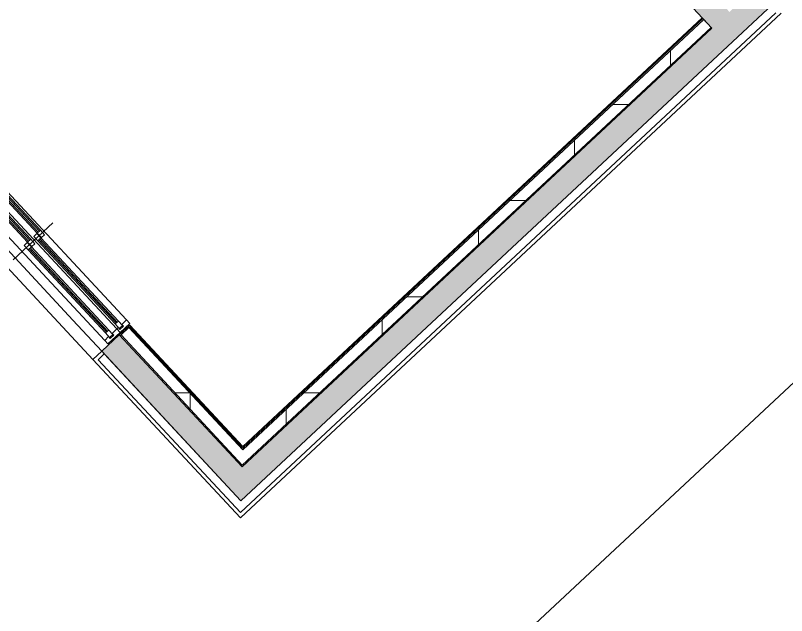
# Model space of a CAD drawing. Header units: millimetres. Extents: x -71377 to 516042, y -145869 to 441446.
# Drawn here: x 235714 to 242137, y 106897 to 111891 of the extents above; entities that cross this region are included whole.
import ezdxf

# ---------------------------------------------------------------- set-up
doc = ezdxf.new("R2010")
doc.units = ezdxf.units.MM
doc.header["$LTSCALE"] = 1000
for name, color, linetype, lineweight in [('06', 6, 'Continuous', 5), ('A-ele-8', 8, 'Continuous', 5), ('A-fnsh-4', 4, 'Continuous', 5), ('A-glas', 5, 'Continuous', 5), ('A-hat', 251, 'Continuous', 5), ('A-insu', 251, 'Continuous', 5), ('A-wind', 4, 'Continuous', 5), ('A-wind-hdln', 8, 'Continuous', 5), ('A_cwall', 2, 'Continuous', 5), ('A_fnsh', 5, 'Continuous', 5), ('A_fnsh-4', 4, 'Continuous', 5), ('조경라인_dwg', 8, 'Continuous', 5)]:
    doc.layers.add(name, color=color, linetype=linetype, lineweight=lineweight)
pattern_1 = [(0, (165969.5, 243949.9), (0, 800), []), (90, (165969.5, 243949.9), (-800, 5e-14), [])]

# ---------------------------------------------------------------- blocks, each defined once
blk = doc.blocks.new('미서기창__이중창_ - _A_PW_21X21-6456324-지반층 배치도')
at = {"layer": 'A-glas'}
for p, q in [((-970, 201), (-25, 201)), ((-970, 189), (-25, 189)), ((25, 161), (970, 161)), ((25, 149), (970, 149)), ((-970, 91), (-25, 91)), ((-970, 79), (-25, 79)), ((25, 51), (970, 51)), ((25, 39), (970, 39))]:
    blk.add_line(p, q, dxfattribs=at)
at = {"layer": 'A-wind'}
for p, q in [((-1050, 120), (-1050, 230)), ((-1050, 230), (-1010, 230)), ((-1010, 215), (-1030, 215)), ((-1030, 215), (-1030, 175)), ((-970, 213), (-1020, 213)), ((-1020, 213), (-1020, 177)), ((-1010, 230), (-1010, 215)), ((-970, 177), (-970, 213)), ((25, 213), (-25, 213)), ((-25, 213), (-25, 177)), ((25, 177), (25, 213)), ((1050, 230), (1010, 230)), ((1010, 230), (1010, 175)), ((1050, 120), (1050, 230)), ((-1030, 175), (-1010, 175)), ((-1020, 177), (-970, 177)), ((-1010, 175), (-1010, 120)), ((-25, 177), (25, 177)), ((25, 173), (-25, 173)), ((-25, 173), (-25, 137)), ((-25, 137), (25, 137)), ((25, 137), (25, 173)), ((1020, 173), (970, 173)), ((970, 173), (970, 137)), ((970, 137), (1020, 137)), ((1010, 175), (1030, 175)), ((1030, 135), (1010, 135)), ((1010, 135), (1010, 120)), ((1020, 137), (1020, 173)), ((1030, 175), (1030, 135)), ((-1010, 120), (-1050, 120)), ((-1050, 120), (-1050, -20)), ((-1030, 65), (-1030, 105)), ((-1030, 105), (-1010, 105)), ((-1010, 65), (-1030, 65)), ((-970, 103), (-1020, 103)), ((-1020, 103), (-1020, 67)), ((-1020, 67), (-970, 67)), ((-1010, 105), (-1010, 120)), ((-1010, -20), (-1010, 65)), ((-970, 67), (-970, 103)), ((25, 103), (-25, 103)), ((-25, 103), (-25, 67)), ((-25, 67), (25, 67)), ((25, 67), (25, 103)), ((1050, 120), (1010, 120)), ((1010, 120), (1010, 65)), ((1010, 65), (1030, 65)), ((1030, 65), (1030, 25)), ((1050, -20), (1050, 120)), ((25, 63), (-25, 63)), ((-25, 63), (-25, 27)), ((-25, 27), (25, 27)), ((25, 27), (25, 63)), ((1020, 63), (970, 63)), ((970, 63), (970, 27)), ((970, 27), (1020, 27)), ((1030, 25), (1010, 25)), ((1010, 25), (1010, -20)), ((1020, 27), (1020, 63)), ((-1050, -20), (-1010, -20)), ((1010, -20), (1050, -20))]:
    blk.add_line(p, q, dxfattribs=at)
at = {"layer": 'A-wind-hdln'}
for p, q in [((0, -120), (0, 330)), ((1010, 230), (-1010, 230)), ((-970, 213), (-25, 213)), ((-970, 177), (-25, 177)), ((25, 173), (970, 173)), ((25, 137), (970, 137)), ((1010, 120), (-1010, 120)), ((-970, 103), (-25, 103)), ((-970, 67), (-25, 67)), ((25, 63), (970, 63)), ((25, 27), (970, 27)), ((-1010, -20), (1010, -20))]:
    blk.add_line(p, q, dxfattribs=at)
blk = doc.blocks.new('조경라인_dwg-6847807-지반층 배치도')
at = {"layer": '06'}
blk.add_line((239143.6, 105990.1), (244925.8, 111382.1), dxfattribs=at)

msp = doc.modelspace()

# ---------------------------------------------------------------- hatches: boundary and pattern name
at = {"layer": 'A-hat'}
for points in [[(241515.5, 111784.2), (241661.7, 111920.6), (240168.2, 113522.3), (240021.9, 113385.9), (241388.3, 111920.6)], [(237592.8, 107852.9), (237739.1, 107989.3), (236579.7, 109232.6), (236433.4, 109096.2), (237531.9, 107918.3)]]:
    msp.add_hatch(color=256, dxfattribs=at).paths.add_polyline_path(points)
h = msp.add_hatch(color=256, dxfattribs=at)
h.paths.add_polyline_path([(237739.1, 107989.3), (242018.5, 111988.8), (241886.6, 112130.3), (237602.7, 108135.5)])
h.paths.add_polyline_path([(243134.6, 113020.7), (243275.5, 113152), (243139.1, 113298.2), (242998.2, 113166.9), (243118.2, 113038.3)])
h = msp.add_hatch(dxfattribs=at)
h.set_pattern_fill('FP_13', color=256, scale=1000, style=0, pattern_type=2)
h.set_pattern_definition(pattern_1)
h.paths.add_polyline_path([(237541.8, 108215.5), (237600.8, 108284.2), (236659.7, 109293.4), (236593.9, 109232.1), (237528.2, 108230.1)])
h.paths.add_polyline_path([(235134.4, 110797.2), (235194.8, 110864.4), (234259, 111867.8), (234193.2, 111806.4), (235071.7, 110864.4)])
h = msp.add_hatch(dxfattribs=at)
h.set_pattern_fill('FP_13', color=256, scale=1000, style=0, pattern_type=2)
h.set_pattern_definition(pattern_1)
h.paths.add_polyline_path([(237603.2, 108149.7), (241508.6, 111791.5), (241447.3, 111857.3), (237541.8, 108215.5)])

# ---------------------------------------------------------------- linework, layer by layer
at = {"layer": 'A-ele-8'}
for p, q in [((236191.3, 109355.8), (234987.6, 110646.6)), ((236360.3, 109028), (234914.5, 110578.4)), ((236433.4, 109096.2), (236191.3, 109355.8)), ((236191.3, 109355.8), (236433.4, 109096.2))]:
    msp.add_line(p, q, dxfattribs=at)
at = {"layer": 'A-fnsh-4'}
for p, q in [((237608.1, 108291), (241440.4, 111864.7)), ((236667, 109300.3), (236659.7, 109293.4)), ((237608.1, 108291), (236667, 109300.3)), ((236593.9, 109232.1), (236586.5, 109225.2))]:
    msp.add_line(p, q, dxfattribs=at)
at = {"layer": 'A-insu'}
for p, q in [((241508.6, 111791.5), (241447.3, 111857.3)), ((237592.8, 107852.9), (236453.9, 109074.2))]:
    msp.add_line(p, q, dxfattribs=at)
at = {"layer": 'A_cwall'}
for p, q in [((239305.8, 114153.8), (241515.5, 111784.2)), ((242023, 111984), (237592.8, 107852.9)), ((241515.5, 111784.2), (237602.7, 108135.5)), ((236579.7, 109232.6), (236433.4, 109096.2)), ((237602.7, 108135.5), (236579.7, 109232.6)), ((236433.4, 109096.2), (237592.8, 107852.9))]:
    msp.add_line(p, q, dxfattribs=at)
at = {"layer": 'A_fnsh'}
for p, q in [((237607.7, 108276.9), (241447.3, 111857.3)), ((241433.6, 111872), (237608.6, 108305.1)), ((241447.3, 111857.3), (241433.6, 111872)), ((237603.2, 108149.7), (241508.6, 111791.5)), ((241515.5, 111784.2), (241508.6, 111791.5)), ((236667.5, 109314.4), (236579.7, 109232.6)), ((236659.7, 109293.4), (236593.9, 109232.1)), ((237607.7, 108276.9), (236659.7, 109293.4)), ((237608.6, 108305.1), (236667.5, 109314.4)), ((236579.7, 109232.6), (237602.7, 108135.5)), ((237603.2, 108149.7), (236593.9, 109232.1))]:
    msp.add_line(p, q, dxfattribs=at)
at = {"layer": 'A_fnsh-4'}
for p, q in [((237587.9, 107711.5), (242091.2, 111910.9)), ((237589.4, 107753.9), (242048.8, 111912.4)), ((236433.4, 109096.2), (236360.3, 109028)), ((236453.9, 109074.2), (236402.7, 109026.5)), ((236453.9, 109074.2), (236433.4, 109096.2)), ((236360.3, 109028), (237587.9, 107711.5)), ((236402.7, 109026.5), (237589.4, 107753.9))]:
    msp.add_line(p, q, dxfattribs=at)

# ---------------------------------------------------------------- block references
at = {"layer": 'A-wind-hdln', "rotation": 313.0000001459782}
msp.add_blockref('미서기창__이중창_ - _A_PW_21X21-6456324-지반층 배치도', (235783.7, 109939.6), dxfattribs=at)
at = {"layer": '조경라인_dwg', "rotation": 8.537736462515947e-07}
msp.add_blockref('조경라인_dwg-6847807-지반층 배치도', (0, 0), dxfattribs=at)

doc.saveas('drawing.dxf')
